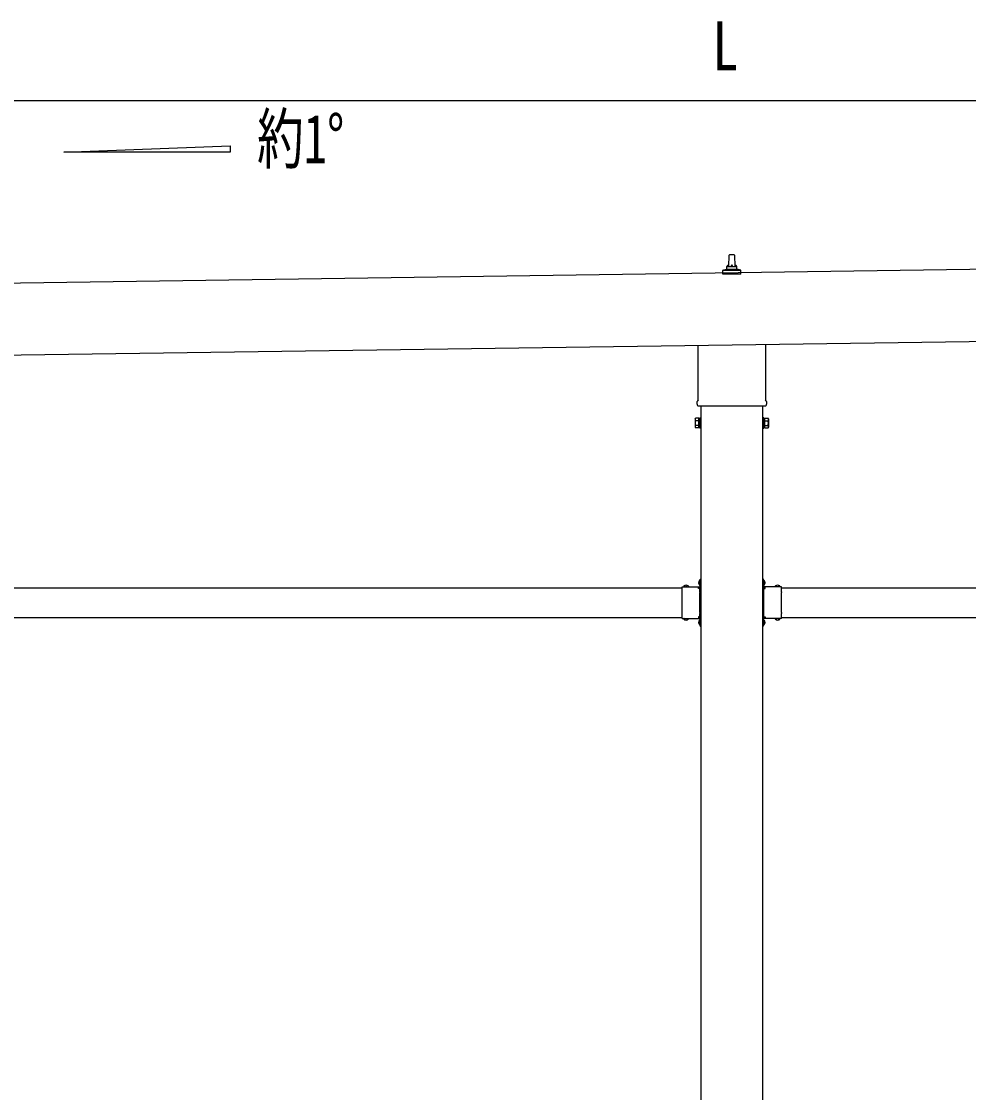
# Model space of a CAD drawing. Units: millimetres, scale not verified. Extents: x -12615 to 12615, y -8910 to 8910.
# Drawn here: x -3428 to -1512, y -2153 to 12 of the extents above; entities that cross this region are included whole.
import ezdxf
from ezdxf.enums import TextEntityAlignment as Align

# ---------------------------------------------------------------- set-up
doc = ezdxf.new("R2010")
doc.units = ezdxf.units.MM
doc.header["$LTSCALE"] = 40
for name, color, linetype in [('0-5_YKK_13', 4, 'Continuous'), ('0-6_YKK_A1', 4, 'Continuous'), ('0-7_YKK_D', 6, 'Continuous')]:
    doc.layers.add(name, color=color, linetype=linetype)
doc.styles.add('ＭＳ ゴシック', font='')
doc.styles.get('ＭＳ ゴシック').set_extended_font_data('MS Gothic')

msp = doc.modelspace()

# ---------------------------------------------------------------- linework, layer by layer
at = {"layer": '0-5_YKK_13'}
for p, q in [((-1996.94, -483.88), (-1996.21, -460.36)), ((-1995.21, -459.38), (-1986.67, -459.38)), ((-1985.67, -460.36), (-1984.94, -483.88)), ((-2009.19, -499.38), (-2009.19, -491.67)), ((-2008.81, -490.88), (-1973.07, -490.88)), ((-2008.43, -490.7), (-2001.7, -489.07)), ((-2001.32, -488.88), (-1980.56, -488.88)), ((-2000.94, -488.1), (-2000.94, -483.88)), ((-1999.94, -483.88), (-1981.94, -483.88)), ((-1980.94, -488.1), (-1980.94, -483.88)), ((-1973.45, -490.7), (-1980.18, -489.07)), ((-1972.69, -499.38), (-1972.69, -491.67)), ((-1972.69, -499.38), (-2009.19, -499.38)), ((-2059.24, -753.37), (-2059.24, -642.72)), ((-1922.64, -640.77), (-1922.64, -753.37)), ((-2060.94, -762.14), (-2060.94, -756.64)), ((-1920.94, -756.64), (-1920.94, -762.14)), ((-1923, -765.64), (-2058.88, -765.64)), ((-2064.94, -791.64), (-2064.18, -790.33)), ((-2064.94, -791.64), (-2064.94, -808.64)), ((-2057.94, -795.24), (-2064.18, -795.24)), ((-1923.94, -795.24), (-1917.7, -795.24)), ((-1916.94, -791.64), (-1917.7, -790.33)), ((-1916.94, -791.64), (-1916.94, -808.64)), ((-2064.94, -808.64), (-2064.18, -809.96)), ((-2057.94, -805.05), (-2064.18, -805.05)), ((-2057.94, -809.96), (-2064.18, -809.96)), ((-2055.44, -809.34), (-2057.94, -809.34)), ((-1926.44, -809.34), (-1923.94, -809.34)), ((-1923.94, -805.05), (-1917.7, -805.05)), ((-1923.94, -809.96), (-1917.7, -809.96)), ((-1916.94, -808.64), (-1917.7, -809.96)), ((-2059.14, -1123), (-2053.44, -1123)), ((-2055.04, -1121.87), (-2057.7, -1120.55)), ((-2055.04, -1124.13), (-2057.7, -1125.45)), ((-2055.9, -1118.26), (-2055.74, -1118.26)), ((-2055.04, -1115.5), (-2053.44, -1115.5)), ((-2055.04, -1132.46), (-2055.04, -1115.5)), ((-2055.04, -1118.97), (-2055.04, -1127.03)), ((-2053.44, -1120), (-2055.04, -1120)), ((-2055.04, -1121), (-2053.44, -1121)), ((-2055.04, -1125), (-2053.44, -1125)), ((-1926.84, -1115.5), (-1928.44, -1115.5)), ((-1928.44, -1120), (-1926.84, -1120)), ((-1926.84, -1121), (-1928.44, -1121)), ((-1922.74, -1123), (-1928.44, -1123)), ((-1926.84, -1125), (-1928.44, -1125)), ((-1926.84, -1132.46), (-1926.84, -1115.5)), ((-1926.84, -1118.97), (-1926.84, -1127.04)), ((-1926.84, -1121.87), (-1924.18, -1120.55)), ((-1926.84, -1124.13), (-1924.18, -1125.45)), ((-1925.98, -1118.27), (-1926.14, -1118.27)), ((-2091.44, -1141.29), (-2091.44, -1130.9)), ((-2091.44, -1130.9), (-2055.04, -1130.9)), ((-2091.44, -1183.29), (-2091.44, -1142.71)), ((-2088.18, -1130.04), (-2088.18, -1130.2)), ((-2087.48, -1130.9), (-2079.41, -1130.9)), ((-2084.57, -1130.9), (-2085.89, -1128.24)), ((-2082.32, -1130.9), (-2080.99, -1128.24)), ((-2078.71, -1130.04), (-2078.71, -1130.2)), ((-2055.44, -1132.5), (-2058.44, -1132.5)), ((-2055.9, -1127.73), (-2055.74, -1127.73)), ((-2055.44, -1141.29), (-2055.44, -1134.5)), ((-2055.44, -1183.29), (-2055.44, -1142.71)), ((-2053.44, -1126), (-2055.04, -1126)), ((-1928.44, -1126), (-1926.84, -1126)), ((-1890.44, -1130.9), (-1926.84, -1130.9)), ((-1926.44, -1132.5), (-1923.44, -1132.5)), ((-1926.44, -1141.29), (-1926.44, -1134.5)), ((-1926.44, -1183.29), (-1926.44, -1142.71)), ((-1925.98, -1127.74), (-1926.14, -1127.74)), ((-1903.18, -1130.04), (-1903.18, -1130.2)), ((-1894.41, -1130.9), (-1902.48, -1130.9)), ((-1899.57, -1130.9), (-1900.89, -1128.24)), ((-1897.32, -1130.9), (-1895.99, -1128.24)), ((-1893.71, -1130.04), (-1893.71, -1130.2)), ((-1890.44, -1141.29), (-1890.44, -1130.9)), ((-1890.44, -1183.29), (-1890.44, -1142.71)), ((-2091.44, -1195.1), (-2091.44, -1184.71)), ((-2055.44, -1191.5), (-2055.44, -1184.71)), ((-1926.44, -1191.5), (-1926.44, -1184.71)), ((-1890.44, -1195.1), (-1890.44, -1184.71)), ((-2091.44, -1195.1), (-2055.04, -1195.1)), ((-2088.18, -1195.96), (-2088.18, -1195.8)), ((-2087.48, -1195.1), (-2079.41, -1195.1)), ((-2084.57, -1195.1), (-2085.89, -1197.76)), ((-2082.32, -1195.1), (-2080.99, -1197.76)), ((-2078.71, -1195.96), (-2078.71, -1195.8)), ((-2058.44, -1193.5), (-2055.44, -1193.5)), ((-2055.04, -1201.87), (-2057.7, -1200.55)), ((-2055.04, -1204.13), (-2057.7, -1205.45)), ((-2055.9, -1198.26), (-2055.74, -1198.26)), ((-2055.9, -1207.74), (-2055.74, -1207.74)), ((-2055.04, -1210.5), (-2055.04, -1193.54)), ((-2055.04, -1198.97), (-2055.04, -1207.03)), ((-2055.04, -1201), (-2053.44, -1201)), ((-2055.04, -1205), (-2053.44, -1205)), ((-2055.04, -1210.5), (-2053.44, -1210.5)), ((-1926.84, -1201), (-1928.44, -1201)), ((-1926.84, -1205), (-1928.44, -1205)), ((-1926.84, -1210.5), (-1928.44, -1210.5)), ((-1926.84, -1210.5), (-1926.84, -1193.54)), ((-1890.44, -1195.1), (-1926.84, -1195.1)), ((-1926.84, -1198.97), (-1926.84, -1207.04)), ((-1926.84, -1201.87), (-1924.18, -1200.55)), ((-1926.84, -1204.13), (-1924.18, -1205.45)), ((-1923.44, -1193.5), (-1926.44, -1193.5)), ((-1925.98, -1198.27), (-1926.14, -1198.27)), ((-1925.98, -1207.74), (-1926.14, -1207.74)), ((-1903.18, -1195.96), (-1903.18, -1195.8)), ((-1894.41, -1195.1), (-1902.48, -1195.1)), ((-1899.57, -1195.1), (-1900.89, -1197.76)), ((-1897.32, -1195.1), (-1895.99, -1197.76)), ((-1893.71, -1195.96), (-1893.71, -1195.8))]:
    msp.add_line(p, q, dxfattribs=at)
for points in [[(-2057.94, -809.96), (-2057.94, -790.33), (-2064.18, -790.33)], [(-2057.94, -809.34), (-2057.94, -790.94), (-2055.44, -790.94)], [(-1923.94, -809.34), (-1923.94, -790.94), (-1926.44, -790.94)], [(-1923.94, -809.96), (-1923.94, -790.33), (-1917.7, -790.33)], [(-2053.44, -1130.5), (-2053.44, -1124.5), (-2053.44, -1121.5), (-2053.44, -1115.5)], [(-1928.44, -1130.5), (-1928.44, -1124.5), (-1928.44, -1121.5), (-1928.44, -1115.5)], [(-2055.44, -1134.5), (-2058.44, -1134.5), (-2058.44, -1130.9)], [(-1926.44, -1134.5), (-1923.44, -1134.5), (-1923.44, -1130.9)], [(-2055.44, -1191.5), (-2058.44, -1191.5), (-2058.44, -1195.1)], [(-2053.44, -1210.5), (-2053.44, -1204.5), (-2053.44, -1201.5), (-2053.44, -1195.5)], [(-1928.44, -1210.5), (-1928.44, -1204.5), (-1928.44, -1201.5), (-1928.44, -1195.5)], [(-1926.44, -1191.5), (-1923.44, -1191.5), (-1923.44, -1195.1)]]:
    msp.add_lwpolyline(points, dxfattribs=at)
for points in [[(-2055.44, -810.64), (-2055.44, -789.64), (-2053.44, -789.64), (-2053.44, -810.64)], [(-1926.44, -810.64), (-1926.44, -789.64), (-1928.44, -789.64), (-1928.44, -810.64)]]:
    msp.add_lwpolyline(points, close=True, dxfattribs=at)
for centre, radius, start, end in [((-1995.21, -460.38), 1, 90, 178.60509), ((-1986.67, -460.38), 1, 1.39491, 90), ((-2008.19, -491.67), 1, 103.62699, 180), ((-2001.94, -488.1), 1, 283.62699, 0), ((-1996.86, -484.52), 4.13, 90, 171.17633), ((-1999.94, -484.88), 1, 90, 180), ((-1987.61, -483.88), 4.83, 133.60282, 180), ((-1994.27, -483.88), 4.83, 0, 46.39718), ((-1985.03, -484.52), 4.13, 8.82367, 90), ((-1981.94, -484.88), 1, 0, 90), ((-1979.94, -488.1), 1, 180, 256.37301), ((-1973.69, -491.67), 1, 0, 76.37301), ((-2056.94, -756.64), 4, 125.09963, 180), ((-1924.94, -756.64), 4, 0, 54.90037), ((-2056.94, -762.14), 4, 180, 194.47751), ((-2056.94, -762.14), 4, 194.47751, 241.04498), ((-1924.94, -762.14), 4, 298.95502, 345.52249), ((-1924.94, -762.14), 4, 345.52249, 0), ((-2060.6, -792.78), 4.34, 145.61575, 214.38425), ((-2048.7, -800.14), 16.24, 162.41205, 197.58795), ((-1921.29, -792.78), 4.34, 325.61575, 34.38425), ((-1933.18, -800.14), 16.24, 342.41205, 17.58795), ((-2060.6, -807.5), 4.34, 145.61575, 214.38425), ((-1921.29, -807.5), 4.34, 325.61575, 34.38425), ((-2051.14, -1123), 7, 140.87645, 180), ((-2051.14, -1123), 7, 180, 219.12355), ((-2055.9, -1119.13), 0.862, 90, 140.87645), ((-2055.74, -1118.97), 0.7, 0, 90), ((-1926.14, -1118.97), 0.7, 90, 180), ((-1925.98, -1119.13), 0.862, 39.12355, 90), ((-1930.74, -1123), 7, 0, 39.12355), ((-1930.74, -1123), 7, 320.87645, 0), ((-2092.14, -1142), 1, 314.427, 45.573), ((-2087.48, -1130.2), 0.7, 180, 270), ((-2087.31, -1130.04), 0.862, 129.12355, 180), ((-2083.44, -1134.8), 7, 90, 129.12355), ((-2083.44, -1134.8), 7, 50.87645, 90), ((-2079.41, -1130.2), 0.7, 270, 0), ((-2079.57, -1130.04), 0.862, 0, 50.87645), ((-2055.9, -1126.87), 0.862, 219.12355, 270), ((-2055.74, -1127.03), 0.7, 270, 0), ((-2054.74, -1142), 1, 134.427, 225.573), ((-2055.44, -1130.5), 2, 270, 0), ((-1926.44, -1130.5), 2, 180, 270), ((-1926.14, -1127.04), 0.7, 180, 270), ((-1927.14, -1142), 1, 314.427, 45.573), ((-1925.98, -1126.87), 0.862, 270, 320.87645), ((-1902.48, -1130.2), 0.7, 180, 270), ((-1902.31, -1130.04), 0.862, 129.12355, 180), ((-1898.44, -1134.8), 7, 90, 129.12355), ((-1898.44, -1134.8), 7, 50.87645, 90), ((-1894.41, -1130.2), 0.7, 270, 0), ((-1894.57, -1130.04), 0.862, 0, 50.87645), ((-1889.74, -1142), 1, 134.427, 225.573), ((-2092.14, -1184), 1, 314.427, 45.573), ((-2054.74, -1184), 1, 134.427, 225.573), ((-1927.14, -1184), 1, 314.427, 45.573), ((-1889.74, -1184), 1, 134.427, 225.573), ((-2087.48, -1195.8), 0.7, 90, 180), ((-2087.31, -1195.96), 0.862, 180, 230.87645), ((-2083.44, -1191.2), 7, 230.87645, 270), ((-2083.44, -1191.2), 7, 270, 309.12355), ((-2079.41, -1195.8), 0.7, 0, 90), ((-2079.57, -1195.96), 0.862, 309.12355, 0), ((-2051.14, -1203), 7, 140.87645, 180), ((-2051.14, -1203), 7, 180, 219.12355), ((-2055.9, -1199.13), 0.862, 90, 140.87645), ((-2055.9, -1206.87), 0.862, 219.12355, 270), ((-2055.74, -1198.97), 0.7, 0, 90), ((-2055.74, -1207.03), 0.7, 270, 0), ((-2055.44, -1195.5), 2, 0, 90), ((-1926.44, -1195.5), 2, 90, 180), ((-1926.14, -1198.97), 0.7, 90, 180), ((-1926.14, -1207.04), 0.7, 180, 270), ((-1925.98, -1199.13), 0.862, 39.12355, 90), ((-1925.98, -1206.87), 0.862, 270, 320.87645), ((-1930.74, -1203), 7, 0, 39.12355), ((-1930.74, -1203), 7, 320.87645, 0), ((-1902.48, -1195.8), 0.7, 90, 180), ((-1902.31, -1195.96), 0.862, 180, 230.87645), ((-1898.44, -1191.2), 7, 230.87645, 270), ((-1898.44, -1191.2), 7, 270, 309.12355), ((-1894.41, -1195.8), 0.7, 0, 90), ((-1894.57, -1195.96), 0.862, 309.12355, 0)]:
    msp.add_arc(centre, radius, start, end, dxfattribs=at)
at = {"layer": '0-6_YKK_A1'}
for p, q in [((-3341.69, -252.18), (-3005.69, -239.76)), ((-3005.69, -252.18), (-3341.69, -252.18)), ((-3005.69, -239.76), (-3005.69, -252.18)), ((63.79, -467.4), (-5323.25, -544.33)), ((-5321.18, -689.32), (65.86, -612.36)), ((-2053.44, -765.64), (-2053.44, -3606)), ((-1928.44, -3606), (-1928.44, -765.64)), ((-4890.44, -1133), (-2091.44, -1133)), ((-1890.44, -1133), (908.56, -1133)), ((-4890.44, -1193), (-2091.44, -1193)), ((-2058.44, -1193), (-2053.94, -1193)), ((-1923.44, -1193), (-1927.94, -1193)), ((-1890.44, -1193), (908.56, -1193))]:
    msp.add_line(p, q, dxfattribs=at)
for points in [[(-2058.44, -1133), (-2053.94, -1133), (-2053.94, -1193)], [(-1923.44, -1133), (-1927.94, -1133), (-1927.94, -1193)]]:
    msp.add_lwpolyline(points, dxfattribs=at)
at = {"layer": '0-7_YKK_D'}
msp.add_line((1200.7, -148.82), (-5190.74, -148.82), dxfattribs=at)

# ---------------------------------------------------------------- texts
at = {"layer": '0-6_YKK_A1', "style": 'ＭＳ ゴシック', "width": 0.7}
msp.add_text('約1°', height=98.97, dxfattribs=at).set_placement((-2951.14, -304.57), align=Align.BOTTOM_LEFT)
at = {"layer": '0-7_YKK_D', "style": 'ＭＳ ゴシック', "width": 0.8}
msp.add_text('L', height=98.97, dxfattribs=at).set_placement((-2031.02, -116.82), align=Align.BOTTOM_LEFT)

doc.saveas('drawing.dxf')
